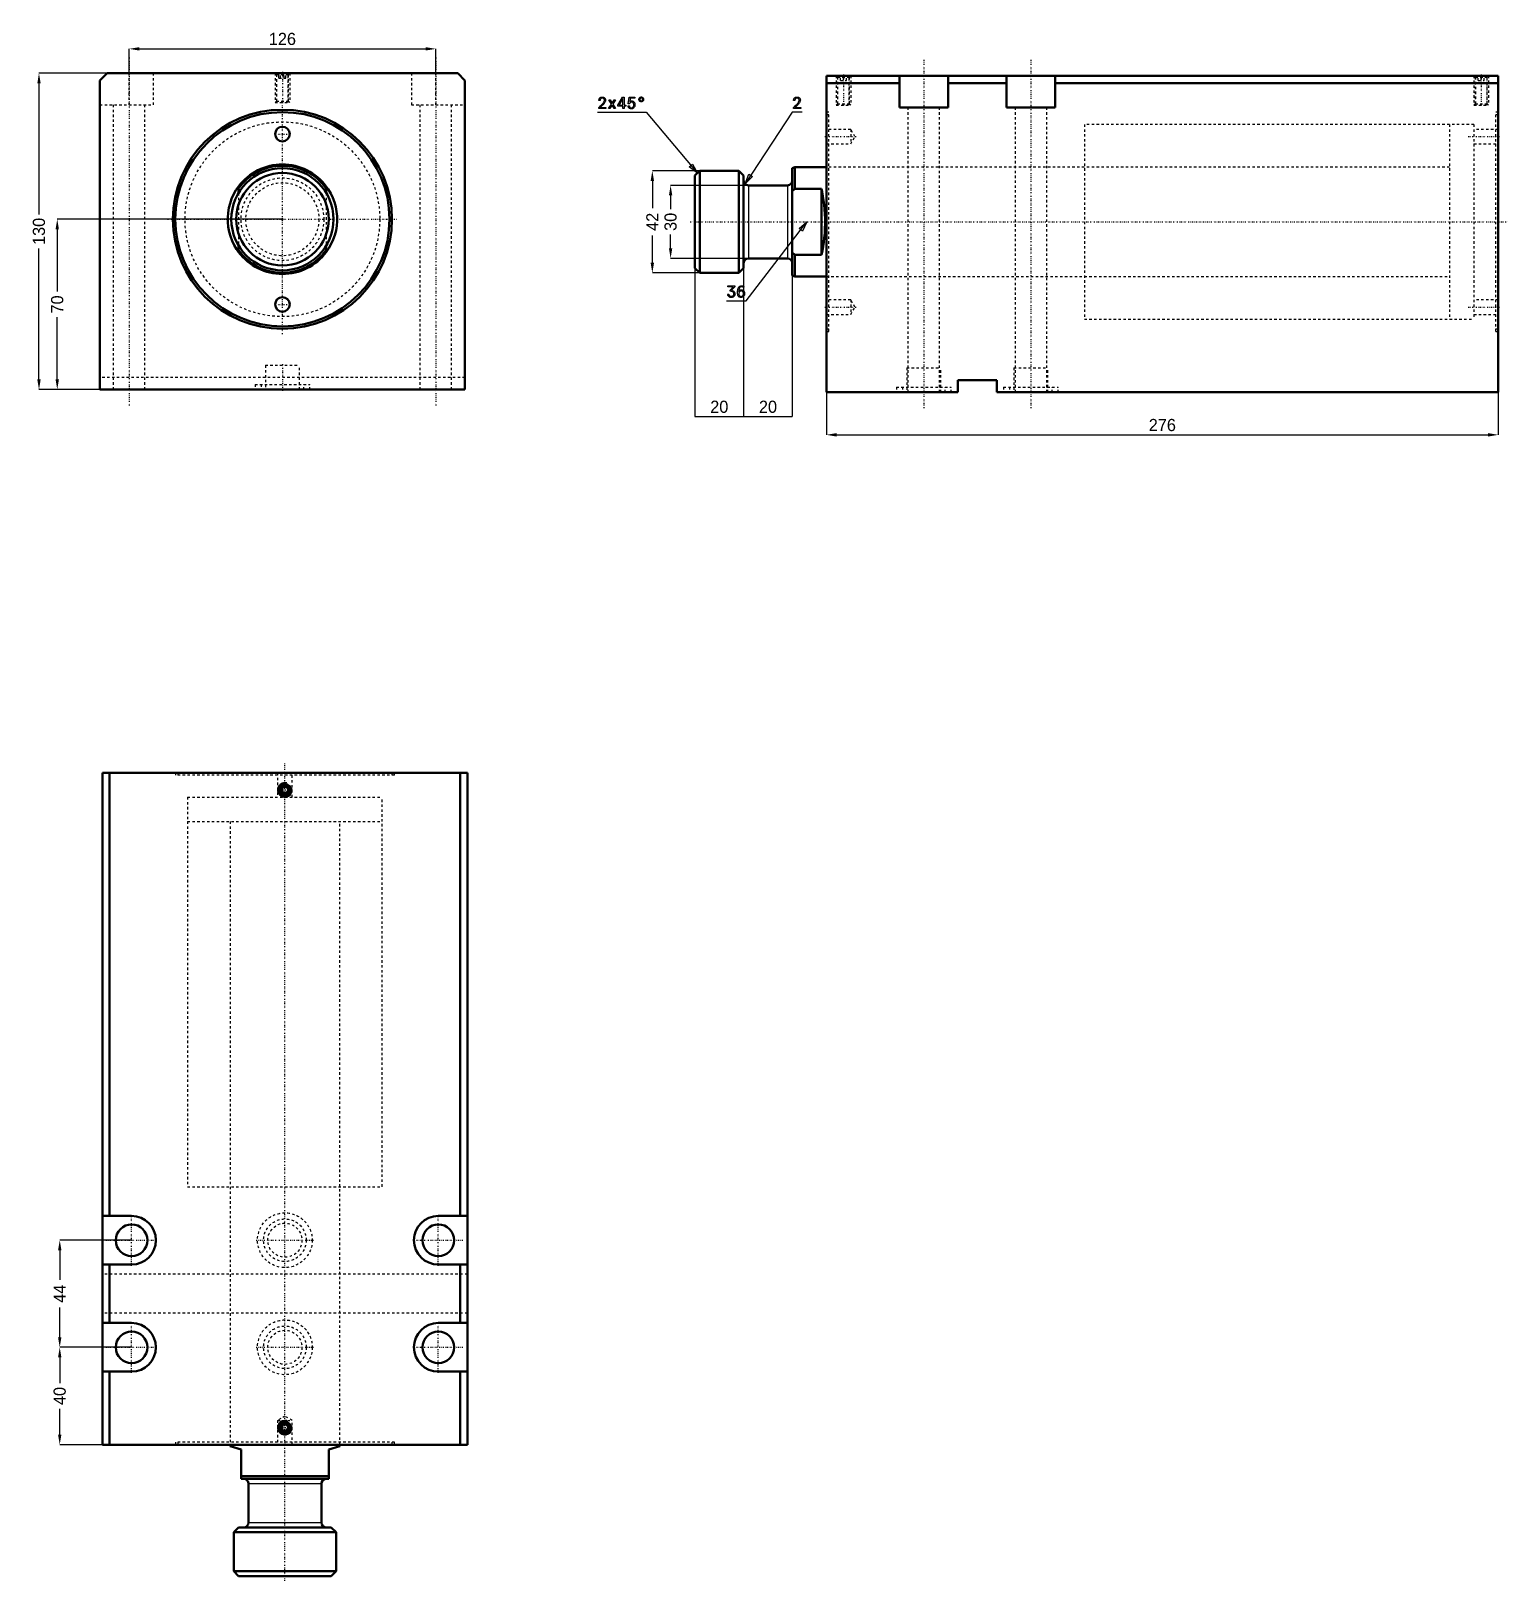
# Model space of a CAD drawing. Header units: millimetres. Extents: x -103 to 503, y -559 to 77.
import ezdxf

# ---------------------------------------------------------------- set-up
doc = ezdxf.new("R2010")
doc.units = ezdxf.units.MM
doc.linetypes.add('Center', pattern=[1.5, 0.45, -0.5, 0.05, -0.5])
doc.linetypes.add('Dashed', pattern=[2, 1, -1])
for name, color, linetype, lineweight in [('2d ConnectionPoints', 7, 'Continuous', 50), ('AM_0', 7, 'Continuous', 50), ('AM_4', 3, 'Continuous', 25), ('AM_5', 3, 'Continuous', 25), ('AM_7', 7, 'Center', 25), ('AM_9', 6, 'Dashed', 25)]:
    doc.layers.add(name, color=color, linetype=linetype, lineweight=lineweight)
doc.dimstyles.new('ISO-25', dxfattribs={"dimtxt": 2.5, "dimasz": 2.5, "dimexe": 1.25, "dimexo": 0.625, "dimtad": 1, "dimtxsty": 'Standard', "dimcen": 2.5, "dimadec": 0, "dimazin": 0, "dimtfac": 1, "dimtmove": 0, "dimatfit": 3, "dimfxl": 0, "dimarcsym": 0})

# ---------------------------------------------------------------- blocks, each defined once
blk = doc.blocks.new('1_JECX_MF_TLA_80_150_0_rod__0_in_JECX_MF_160_TLA_80_150_0__0')
at = {"layer": 'AM_0'}
for p, q in [((-18, 13.5), (-18, 10.82)), ((18, 13.5), (18, 10.82)), ((-18, -10.82), (-18, -13.5)), ((18, -10.82), (18, -13.5))]:
    blk.add_line(p, q, dxfattribs=at)
for points in [[(-18, 13.5), (-19.11, 11.88), (-20.07, 10.17), (-20.88, 8.38), (-21.53, 6.53), (-22.02, 4.63), (-22.34, 2.69), (-22.49, 0.73), (-22.47, -1.23), (-22.27, -3.18), (-21.91, -5.11), (-21.38, -7), (-20.69, -8.84), (-19.84, -10.61), (-18.84, -12.3), (-18, -13.5)], [(18, -13.5), (19.11, -11.88), (20.07, -10.17), (20.88, -8.38), (21.53, -6.53), (22.02, -4.63), (22.34, -2.69), (22.49, -0.73), (22.47, 1.23), (22.27, 3.18), (21.91, 5.11), (21.38, 7), (20.69, 8.84), (19.84, 10.61), (18.84, 12.3), (18, 13.5)]]:
    blk.add_lwpolyline(points, dxfattribs=at)
for radius in [21, 19]:
    blk.add_circle((0, 0), radius, dxfattribs=at)
for radius, start, end in [(22.5, 36.8699, 143.1301), (22, 35.0968, 144.9032), (22, 215.0968, 324.9032), (22.5, 216.8699, 323.1301)]:
    blk.add_arc((0, 0), radius, start, end, dxfattribs=at)
at = {"layer": 'AM_9'}
for p, q in [((-18, 10.82), (-18, -10.82)), ((18, 10.82), (18, -10.82))]:
    blk.add_line(p, q, dxfattribs=at)
for radius in [17, 15]:
    blk.add_circle((0, 0), radius, dxfattribs=at)
blk = doc.blocks.new('2_JECX_MF_EXLA_80_150_0_body__0_in_JECX_MF_160_TLA_80_150_0__0')
at = {"layer": 'AM_0'}
for p, q in [((-72, 60), (-75, 57)), ((72, 60), (-72, 60)), ((75, 57), (72, 60)), ((-75, 57), (-75, -70)), ((75, -70), (75, 57)), ((-75, -70), (75, -70))]:
    blk.add_line(p, q, dxfattribs=at)
for centre, radius in [((0, 0), 45), ((0, 0), 44), ((0, 35), 3), ((0, -35), 3)]:
    blk.add_circle(centre, radius, dxfattribs=at)
at = {"layer": 'AM_5', "linetype": 'Dashed'}
for p, q in [((-3, 60), (-3, 48)), ((3, 60), (3, 48))]:
    blk.add_line(p, q, dxfattribs=at)
at = {"layer": 'AM_7'}
for p, q in [((-63, 66.5), (-63, -76.5)), ((63, 66.5), (63, -76.5)), ((0, 60.6), (0, 47.4)), ((0, -47.25), (0, 47.25)), ((-3.15, 35), (3.15, 35)), ((-47.25, 0), (47.25, 0)), ((-3.15, -35), (3.15, -35)), ((0, -59.5), (0, -70.5))]:
    blk.add_line(p, q, dxfattribs=at)
at = {"layer": 'AM_9'}
for p, q in [((-63, 47), (-63, 60)), ((-53, 47), (-53, 60)), ((-3, 60), (-2.46, 59.46)), ((-2.46, 59.46), (-2.46, 48.54)), ((-2.46, 59.46), (2.46, 59.46)), ((-1.9, 60), (-2.4, 59.5)), ((-2.4, 59.5), (2.4, 59.5)), ((-2.4, 59.5), (-2.4, 48)), ((-1.44, 58), (-1.44, 60)), ((-1.44, 58), (1.44, 58)), ((-0.72, 58), (-0.72, 60)), ((0.72, 58), (0.72, 60)), ((1.44, 58), (1.44, 60)), ((2.4, 59.5), (1.9, 60)), ((2.4, 48), (2.4, 59.5)), ((2.46, 59.46), (3, 60)), ((2.46, 48.54), (2.46, 59.46)), ((53, 60), (53, 47)), ((63, 47), (63, 60)), ((-75, 47), (-53, 47)), ((-69.5, 47), (-69.5, -70)), ((-56.5, -70), (-56.5, 47)), ((-2.46, 48.54), (-3, 48)), ((-3, 48), (3, 48)), ((-2.46, 48.54), (2.46, 48.54)), ((3, 48), (2.46, 48.54)), ((53, 47), (75, 47)), ((56.5, 47), (56.5, -70)), ((69.5, -70), (69.5, 47)), ((-7, -60), (7, -60)), ((-7, -60), (-7, -70)), ((7, -70), (7, -60)), ((75, -65), (-75, -65)), ((-11.25, -67.9), (11.25, -67.9)), ((-11.25, -67.9), (-11.25, -70)), ((-8.75, -67.9), (-8.75, -70)), ((8.75, -70), (8.75, -67.9)), ((11.25, -70), (11.25, -67.9))]:
    blk.add_line(p, q, dxfattribs=at)
blk.add_circle((0, 0), 40, dxfattribs=at)
blk = doc.blocks.new('*D3')
at = {"layer": 'AM_5', "color": 0, "lineweight": -2}
for p, q in [((-63, 60), (-63, 70)), ((-58.83, 70), (58.83, 70)), ((63, 60), (63, 70))]:
    blk.add_line(p, q, dxfattribs=at)
at = {"layer": 'AM_5', "color": 0}
for points in [[(-58.83, 70.69), (-58.83, 69.31), (-63, 70)], [(58.83, 69.31), (58.83, 70.69), (63, 70)]]:
    blk.add_solid(points, dxfattribs=at)
at = {"layer": 'Defpoints', "color": 0}
for p in [(63, 70), (-63, 60), (63, 60)]:
    blk.add_point(p, dxfattribs=at)
at = {"layer": 'AM_5', "color": 0, "insert": (0, 74.05), "char_height": 5, "attachment_point": 5}
blk.add_mtext('126', dxfattribs=at)
blk = doc.blocks.new('*D4')
at = {"layer": 'AM_5', "color": 0, "lineweight": -2}
for p, q in [((-72, 60), (-100, 60)), ((-100, 55.83), (-100, 1.97)), ((-100, -65.83), (-100, -11.97)), ((-75, -70), (-100, -70))]:
    blk.add_line(p, q, dxfattribs=at)
at = {"layer": 'AM_5', "color": 0}
for points in [[(-99.31, 55.83), (-100.69, 55.83), (-100, 60)], [(-100.69, -65.83), (-99.31, -65.83), (-100, -70)]]:
    blk.add_solid(points, dxfattribs=at)
at = {"layer": 'Defpoints', "color": 0}
for p in [(-72, 60), (-100, -70), (-75, -70)]:
    blk.add_point(p, dxfattribs=at)
at = {"layer": 'AM_5', "color": 0, "insert": (-100, -5), "char_height": 5, "attachment_point": 5, "rotation": 90}
blk.add_mtext('130', dxfattribs=at)
blk = doc.blocks.new('*D5')
at = {"layer": 'AM_5', "color": 0, "lineweight": -2}
for p, q in [((0, 0), (-92.5, 0)), ((-92.5, -4.17), (-92.5, -29.72)), ((-92.5, -65.83), (-92.5, -40.28)), ((-75, -70), (-92.5, -70))]:
    blk.add_line(p, q, dxfattribs=at)
at = {"layer": 'AM_5', "color": 0}
for points in [[(-91.81, -4.17), (-93.19, -4.17), (-92.5, 0)], [(-93.19, -65.83), (-91.81, -65.83), (-92.5, -70)]]:
    blk.add_solid(points, dxfattribs=at)
at = {"layer": 'Defpoints', "color": 0}
for p in [(0, 0), (-92.5, -70), (-75, -70)]:
    blk.add_point(p, dxfattribs=at)
at = {"layer": 'AM_5', "color": 0, "insert": (-92.5, -35), "char_height": 5, "attachment_point": 5, "rotation": 90}
blk.add_mtext('70', dxfattribs=at)
blk = doc.blocks.new('1_JECX_MF_TLA_80_150_0_rod__0_in_JECX_MF_160_TLA_80_150_0__4')
at = {"layer": 'AM_0'}
for p, q in [((-22.5, 0), (-22.5, -0.54)), ((22.5, -0.54), (22.5, 0)), ((-18, -2), (-22.5, -0.54)), ((-18, -14), (-18, -2)), ((22.5, -0.54), (18, -2)), ((18, -2), (18, -14)), ((-18, -13), (18, -13)), ((-18, -14), (18, -14)), ((-15, -16), (-15, -32)), ((15, -32), (15, -16)), ((-19, -34), (-21, -36)), ((-21, -36), (21, -36)), ((-21, -36), (-21, -52)), ((-19, -34), (19, -34)), ((21, -36), (19, -34)), ((21, -52), (21, -36)), ((-21, -52), (-19, -54)), ((-21, -52), (21, -52)), ((-19, -54), (19, -54)), ((19, -54), (21, -52))]:
    blk.add_line(p, q, dxfattribs=at)
for centre, start, end in [((-17, -16), 0, 90), ((17, -16), 90, 180), ((-17, -32), 270, 360), ((17, -32), 180, 270)]:
    blk.add_arc(centre, 2, start, end, dxfattribs=at)
at = {"layer": 'AM_4'}
for p, q in [((-15, -16), (15, -16)), ((-15, -32), (15, -32))]:
    blk.add_line(p, q, dxfattribs=at)
at = {"layer": 'AM_7'}
blk.add_line((0, -56), (0, 280), dxfattribs=at)
at = {"layer": 'AM_9'}
for p, q in [((-40, 266), (40, 266)), ((-40, 266), (-40, 256)), ((40, 256), (40, 266)), ((-40, 256), (40, 256)), ((-22.5, 256), (-22.5, 0)), ((22.5, 0), (22.5, 256))]:
    blk.add_line(p, q, dxfattribs=at)
blk = doc.blocks.new('2_JECX_MF_EXLA_80_150_0_body__0_in_JECX_MF_160_TLA_80_150_0__4')
at = {"layer": 'AM_0'}
for p, q in [((75, 276), (-75, 276)), ((-75, 276), (-75, 0)), ((-72, 276), (-72, 94)), ((72, 276), (72, 94)), ((75, 276), (75, 0)), ((-0.72, 270.25), (-1.44, 269)), ((-1.44, 269), (-0.72, 267.75)), ((0.72, 270.25), (-0.72, 270.25)), ((-0.72, 267.75), (0.72, 267.75)), ((1.44, 269), (0.72, 270.25)), ((0.72, 267.75), (1.44, 269)), ((-63, 94), (-75, 94)), ((75, 94), (63, 94)), ((-75, 74), (-63, 74)), ((-72, 74), (-72, 50)), ((63, 74), (75, 74)), ((72, 74), (72, 50)), ((-63, 50), (-75, 50)), ((75, 50), (63, 50)), ((-75, 30), (-63, 30)), ((-72, 30), (-72, 0)), ((63, 30), (75, 30)), ((72, 30), (72, 0)), ((-0.72, 8.25), (-1.44, 7)), ((-1.44, 7), (-0.72, 5.75)), ((0.72, 8.25), (-0.72, 8.25)), ((1.44, 7), (0.72, 8.25)), ((0.72, 5.75), (1.44, 7)), ((75, 0), (-75, 0)), ((-0.72, 5.75), (0.72, 5.75))]:
    blk.add_line(p, q, dxfattribs=at)
for centre, radius in [((0, 269), 2.46), ((0, 269), 2.4), ((0, 269), 1.9), ((-63, 84), 6.5), ((63, 84), 6.5), ((-63, 40), 6.5), ((63, 40), 6.5), ((0, 7), 2.46), ((0, 7), 2.4), ((0, 7), 1.9)]:
    blk.add_circle(centre, radius, dxfattribs=at)
for centre, start, end in [((-63, 84), 270, 90), ((63, 84), 90, 270), ((-63, 40), 270, 90), ((63, 40), 90, 270)]:
    blk.add_arc(centre, 10, start, end, dxfattribs=at)
at = {"layer": 'AM_5'}
for centre in [(0, 269), (0, 7)]:
    blk.add_arc(centre, 3, 75, 15, dxfattribs=at)
at = {"layer": 'AM_7'}
for p, q in [((-3.15, 269), (3.15, 269)), ((-63, 73.5), (-63, 94.5)), ((63, 73.5), (63, 94.5)), ((-73.5, 84), (-52.5, 84)), ((-11.81, 84), (11.81, 84)), ((52.5, 84), (73.5, 84)), ((-63, 29.5), (-63, 50.5)), ((63, 29.5), (63, 50.5)), ((-73.5, 40), (-52.5, 40)), ((-11.81, 40), (11.81, 40)), ((52.5, 40), (73.5, 40)), ((-3.15, 7), (3.15, 7))]:
    blk.add_line(p, q, dxfattribs=at)
at = {"layer": 'AM_9'}
for p, q in [((-45, 276), (-45, 275)), ((45, 275), (-45, 275)), ((-44, 276), (-44, 275)), ((-3, 276), (-3, 266)), ((3, 266), (3, 276)), ((44, 275), (44, 276)), ((45, 275), (45, 276)), ((-40, 266), (40, 266)), ((-40, 266), (-40, 106)), ((40, 106), (40, 266)), ((-40, 106), (40, 106)), ((-22.5, 106), (-22.5, 0)), ((22.5, 0), (22.5, 106)), ((75, 70), (-75, 70)), ((75, 54), (-75, 54)), ((0, 11.73), (-3, 10)), ((-3, 10), (-3, 0)), ((-3, 10), (3, 10)), ((3, 10), (0, 11.73)), ((3, 0), (3, 10)), ((45, 1), (-45, 1)), ((-45, 1), (-45, 0)), ((-44, 1), (-44, 0)), ((44, 0), (44, 1)), ((45, 0), (45, 1))]:
    blk.add_line(p, q, dxfattribs=at)
for centre, radius in [((0, 84), 11.25), ((0, 84), 8.75), ((0, 84), 7), ((0, 40), 11.25), ((0, 40), 8.75), ((0, 40), 7)]:
    blk.add_circle(centre, radius, dxfattribs=at)
blk = doc.blocks.new('*D11')
at = {"layer": 'AM_5', "color": 0, "lineweight": -2}
for p, q in [((-61.98, -419.44), (-91.48, -419.44)), ((-91.48, -423.61), (-91.48, -435.77)), ((-91.48, -459.27), (-91.48, -447.11)), ((-61.98, -463.44), (-91.48, -463.44))]:
    blk.add_line(p, q, dxfattribs=at)
at = {"layer": 'AM_5', "color": 0}
for points in [[(-92.17, -423.61), (-90.78, -423.61), (-91.48, -419.44)], [(-92.17, -459.27), (-90.78, -459.27), (-91.48, -463.44)]]:
    blk.add_solid(points, dxfattribs=at)
at = {"layer": 'Defpoints', "color": 0}
for p in [(-91.48, -419.44), (-61.98, -419.44), (-61.98, -463.44)]:
    blk.add_point(p, dxfattribs=at)
at = {"layer": 'AM_5', "color": 0, "insert": (-91.48, -441.44), "char_height": 5, "attachment_point": 5, "rotation": 90}
blk.add_mtext('44', dxfattribs=at)
blk = doc.blocks.new('*D12')
at = {"layer": 'AM_5', "color": 0, "lineweight": -2}
for p, q in [((-61.98, -463.44), (-91.48, -463.44)), ((-91.48, -467.61), (-91.48, -478.19)), ((-91.48, -499.27), (-91.48, -488.69)), ((-73.98, -503.44), (-91.48, -503.44))]:
    blk.add_line(p, q, dxfattribs=at)
at = {"layer": 'AM_5', "color": 0}
for points in [[(-92.17, -467.61), (-90.78, -467.61), (-91.48, -463.44)], [(-92.17, -499.27), (-90.78, -499.27), (-91.48, -503.44)]]:
    blk.add_solid(points, dxfattribs=at)
at = {"layer": 'Defpoints', "color": 0}
for p in [(-61.98, -463.44), (-91.48, -503.44), (-73.98, -503.44)]:
    blk.add_point(p, dxfattribs=at)
at = {"layer": 'AM_5', "color": 0, "insert": (-91.48, -483.44), "char_height": 5, "attachment_point": 5, "rotation": 90}
blk.add_mtext('40', dxfattribs=at)
blk = doc.blocks.new('1_JECX_MF_TLA_80_150_0_rod__0_in_JECX_MF_160_TLA_80_150_0__2')
at = {"layer": 'AM_0'}
for p, q in [((-52, 21), (-54, 19)), ((-36, 21), (-52, 21)), ((-52, 21), (-52, -21)), ((-34, 19), (-36, 21)), ((-36, 21), (-36, -21)), ((-13, 22.5), (-14, 22)), ((-14, 22), (-14, -22)), ((0, 22.5), (-13, 22.5)), ((-13, 22.5), (-13, 13.5)), ((-54, 19), (-54, -19)), ((-34, 19), (-34, -19)), ((-16, 15), (-32, 15)), ((-13, 13.5), (-14, 12.65)), ((-2, 13.5), (-13, 13.5)), ((-2, 13.5), (-2, -13.5)), ((-14, -12.65), (-13, -13.5)), ((-54, -19), (-52, -21)), ((-36, -21), (-34, -19)), ((-32, -15), (-16, -15)), ((-13, -13.5), (-2, -13.5)), ((-13, -13.5), (-13, -22.5)), ((-52, -21), (-36, -21)), ((-14, -22), (-13, -22.5)), ((-13, -22.5), (0, -22.5))]:
    blk.add_line(p, q, dxfattribs=at)
blk.add_lwpolyline([(-2, -13.5), (-1.64, -11.88), (-1.33, -10.17), (-1.06, -8.38), (-0.85, -6.53), (-0.69, -4.63), (-0.59, -2.69), (-0.54, -0.73), (-0.55, 1.23), (-0.61, 3.18), (-0.73, 5.11), (-0.9, 7), (-1.13, 8.84), (-1.4, 10.61), (-1.73, 12.3), (-2, 13.5)], dxfattribs=at)
for centre, start, end in [((-32, 17), 180, 270), ((-16, 17), 270, 360), ((-32, -17), 90, 180), ((-16, -17), 0, 90)]:
    blk.add_arc(centre, 2, start, end, dxfattribs=at)
at = {"layer": 'AM_4'}
for p, q in [((-32, 15), (-32, -15)), ((-16, 15), (-16, -15))]:
    blk.add_line(p, q, dxfattribs=at)
at = {"layer": 'AM_7'}
blk.add_line((-56, 0), (280, 0), dxfattribs=at)
at = {"layer": 'AM_9'}
for p, q in [((266, 40), (256, 40)), ((256, 40), (256, -40)), ((266, 40), (266, -40)), ((256, 22.5), (0, 22.5)), ((0, -22.5), (256, -22.5)), ((256, -40), (266, -40))]:
    blk.add_line(p, q, dxfattribs=at)
blk = doc.blocks.new('2_JECX_MF_EXLA_80_150_0_body__0_in_JECX_MF_160_TLA_80_150_0__2')
at = {"layer": 'AM_0'}
for p, q in [((0, -70), (0, 60)), ((276, 60), (0, 60)), ((30, 60), (30, 47)), ((50, 47), (50, 60)), ((74, 60), (74, 47)), ((94, 47), (94, 60)), ((276, -70), (276, 60)), ((30, 57), (0, 57)), ((74, 57), (50, 57)), ((276, 57), (94, 57)), ((30, 47), (50, 47)), ((74, 47), (94, 47)), ((54, -70), (0, -70)), ((54, -65), (54, -70)), ((70, -65), (54, -65)), ((70, -70), (70, -65)), ((276, -70), (70, -70))]:
    blk.add_line(p, q, dxfattribs=at)
at = {"layer": 'AM_5', "linetype": 'Dashed'}
for p, q in [((4, 60), (4, 48)), ((10, 60), (10, 48)), ((266, 60), (266, 48)), ((272, 60), (272, 48))]:
    blk.add_line(p, q, dxfattribs=at)
at = {"layer": 'AM_7'}
for p, q in [((40, 66.5), (40, -76.5)), ((84, 66.5), (84, -76.5)), ((7, 60.6), (7, 47.4)), ((269, 60.6), (269, 47.4)), ((-0.59, 35), (12.32, 35)), ((263.68, 35), (276.59, 35)), ((-0.59, -35), (12.32, -35)), ((263.68, -35), (276.59, -35))]:
    blk.add_line(p, q, dxfattribs=at)
at = {"layer": 'AM_9'}
for p, q in [((4, 60), (4.54, 59.46)), ((4.54, 59.46), (4.54, 48.54)), ((4.54, 59.46), (9.46, 59.46)), ((5.1, 60), (4.6, 59.5)), ((4.6, 59.5), (4.6, 48)), ((4.6, 59.5), (9.4, 59.5)), ((5.75, 58), (5.75, 60)), ((5.75, 58), (8.25, 58)), ((7, 58), (7, 60)), ((8.25, 58), (8.25, 60)), ((9.4, 59.5), (8.9, 60)), ((9.4, 48), (9.4, 59.5)), ((9.46, 59.46), (10, 60)), ((9.46, 48.54), (9.46, 59.46)), ((266, 60), (266.54, 59.46)), ((266.54, 59.46), (266.54, 48.54)), ((266.54, 59.46), (271.46, 59.46)), ((267.1, 60), (266.6, 59.5)), ((266.6, 59.5), (271.4, 59.5)), ((266.6, 59.5), (266.6, 48)), ((267.75, 58), (267.75, 60)), ((267.75, 58), (270.25, 58)), ((269, 58), (269, 60)), ((270.25, 58), (270.25, 60)), ((271.4, 59.5), (270.9, 60)), ((271.4, 48), (271.4, 59.5)), ((271.46, 59.46), (272, 60)), ((271.46, 48.54), (271.46, 59.46)), ((1, 45), (0, 45)), ((1, -45), (1, 45)), ((4.54, 48.54), (4, 48)), ((4, 48), (10, 48)), ((4.54, 48.54), (9.46, 48.54)), ((10, 48), (9.46, 48.54)), ((33.5, 47), (33.5, -70)), ((46.5, -70), (46.5, 47)), ((77.5, 47), (77.5, -70)), ((90.5, -70), (90.5, 47)), ((266.54, 48.54), (266, 48)), ((266, 48), (272, 48)), ((266.54, 48.54), (271.46, 48.54)), ((272, 48), (271.46, 48.54)), ((275, -45), (275, 45)), ((276, 45), (275, 45)), ((1, 44), (0, 44)), ((266, 40), (106, 40)), ((106, 40), (106, -40)), ((266, 40), (266, -40)), ((276, 44), (275, 44)), ((10, 38), (0, 38)), ((0, 32), (10, 32)), ((11.73, 35), (10, 38)), ((10, 38), (10, 32)), ((10, 32), (11.73, 35)), ((276, 38), (266, 38)), ((266, 32), (276, 32)), ((106, 22.5), (0, 22.5)), ((0, -22.5), (106, -22.5)), ((10, -32), (0, -32)), ((0, -38), (10, -38)), ((11.73, -35), (10, -32)), ((10, -32), (10, -38)), ((10, -38), (11.73, -35)), ((276, -32), (266, -32)), ((266, -38), (276, -38)), ((0, -44), (1, -44)), ((106, -40), (266, -40)), ((275, -44), (276, -44)), ((0, -45), (1, -45)), ((275, -45), (276, -45)), ((33, -60), (47, -60)), ((33, -60), (33, -70)), ((47, -70), (47, -60)), ((77, -60), (91, -60)), ((77, -60), (77, -70)), ((91, -70), (91, -60)), ((28.75, -67.9), (51.25, -67.9)), ((28.75, -67.9), (28.75, -70)), ((31.25, -67.9), (31.25, -70)), ((48.75, -70), (48.75, -67.9)), ((51.25, -70), (51.25, -67.9)), ((72.75, -67.9), (95.25, -67.9)), ((72.75, -67.9), (72.75, -70)), ((75.25, -67.9), (75.25, -70)), ((92.75, -70), (92.75, -67.9)), ((95.25, -70), (95.25, -67.9))]:
    blk.add_line(p, q, dxfattribs=at)
blk = doc.blocks.new('*D21')
at = {"layer": 'AM_5', "color": 0, "lineweight": -2}
for p, q in [((223.47, -71.07), (223.47, -88.57)), ((499.47, -71.07), (499.47, -88.57)), ((227.63, -88.57), (495.3, -88.57))]:
    blk.add_line(p, q, dxfattribs=at)
at = {"layer": 'AM_5', "color": 0}
for points in [[(227.63, -87.88), (227.63, -89.26), (223.47, -88.57)], [(495.3, -87.88), (495.3, -89.26), (499.47, -88.57)]]:
    blk.add_solid(points, dxfattribs=at)
at = {"layer": 'Defpoints', "color": 0}
for p in [(223.47, -71.07), (499.47, -71.07), (499.47, -88.57)]:
    blk.add_point(p, dxfattribs=at)
at = {"layer": 'AM_5', "color": 0, "insert": (361.47, -84.57), "char_height": 5, "attachment_point": 5}
blk.add_mtext('276', dxfattribs=at)
blk = doc.blocks.new('*D22')
at = {"layer": 'AM_5', "color": 0, "lineweight": -2}
for p, q in [((209.47, -18.07), (209.47, -81.07)), ((189.47, -20.07), (189.47, -81.07)), ((189.47, -81.07), (209.47, -81.07))]:
    blk.add_line(p, q, dxfattribs=at)
at = {"layer": 'Defpoints', "color": 0}
for p in [(209.47, -18.07), (189.47, -20.07), (209.47, -81.07)]:
    blk.add_point(p, dxfattribs=at)
at = {"layer": 'AM_5', "color": 0, "insert": (199.47, -77.07), "char_height": 5, "attachment_point": 5}
blk.add_mtext('20', dxfattribs=at)
blk = doc.blocks.new('*D23')
at = {"layer": 'AM_5', "color": 0, "lineweight": -2}
for p, q in [((169.47, -20.07), (169.47, -81.07)), ((189.47, -20.07), (189.47, -81.07)), ((169.47, -81.07), (189.47, -81.07))]:
    blk.add_line(p, q, dxfattribs=at)
at = {"layer": 'Defpoints', "color": 0}
for p in [(169.47, -20.07), (189.47, -20.07), (189.47, -81.07)]:
    blk.add_point(p, dxfattribs=at)
at = {"layer": 'AM_5', "color": 0, "insert": (179.47, -77.07), "char_height": 5, "attachment_point": 5}
blk.add_mtext('20', dxfattribs=at)
blk = doc.blocks.new('*D24')
at = {"layer": 'AM_5', "color": 0, "lineweight": -2}
for p, q in [((171.47, 19.93), (151.97, 19.93)), ((151.97, 15.76), (151.97, 4.6)), ((151.97, -17.9), (151.97, -6.74)), ((171.47, -22.07), (151.97, -22.07))]:
    blk.add_line(p, q, dxfattribs=at)
at = {"layer": 'AM_5', "color": 0}
for points in [[(151.27, 15.76), (152.66, 15.76), (151.97, 19.93)], [(151.27, -17.9), (152.66, -17.9), (151.97, -22.07)]]:
    blk.add_solid(points, dxfattribs=at)
at = {"layer": 'Defpoints', "color": 0}
for p in [(151.97, 19.93), (171.47, 19.93), (171.47, -22.07)]:
    blk.add_point(p, dxfattribs=at)
at = {"layer": 'AM_5', "color": 0, "insert": (151.97, -1.07), "char_height": 5, "attachment_point": 5, "rotation": 90}
blk.add_mtext('42', dxfattribs=at)
blk = doc.blocks.new('*D25')
at = {"layer": 'AM_5', "color": 0, "lineweight": -2}
for p, q in [((191.47, 13.93), (159.47, 13.93)), ((159.47, 9.76), (159.47, 4.18)), ((159.47, -11.9), (159.47, -6.32)), ((191.47, -16.07), (159.47, -16.07))]:
    blk.add_line(p, q, dxfattribs=at)
at = {"layer": 'AM_5', "color": 0}
for points in [[(158.77, 9.76), (160.16, 9.76), (159.47, 13.93)], [(158.77, -11.9), (160.16, -11.9), (159.47, -16.07)]]:
    blk.add_solid(points, dxfattribs=at)
at = {"layer": 'Defpoints', "color": 0}
for p in [(159.47, 13.93), (191.47, 13.93), (191.47, -16.07)]:
    blk.add_point(p, dxfattribs=at)
at = {"layer": 'AM_5', "color": 0, "insert": (159.47, -1.07), "char_height": 5, "attachment_point": 5, "rotation": 90}
blk.add_mtext('30', dxfattribs=at)

msp = doc.modelspace()

# ---------------------------------------------------------------- linework, layer by layer
at = {"layer": '2d ConnectionPoints'}
for p in [(0, 0), (223.468, -1.07), (1.022, -503.44)]:
    msp.add_point(p, dxfattribs=at)
at = {"layer": 'AM_5'}
for p, q in [((129.468, 43.93), (149.468, 43.93)), ((149.468, 43.93), (170.468, 18.93)), ((209.468, 43.93), (190.054, 14.515)), ((213.468, 43.93), (209.468, 43.93)), ((190.468, -33.57), (215.468, -1.07)), ((182.468, -33.57), (190.468, -33.57))]:
    msp.add_line(p, q, dxfattribs=at)
for points in [[(130.115, 46.041), (130.115, 46.041), (130.329, 46.236), (130.634, 46.522), (130.634, 46.522), (130.92, 46.799), (131.1, 46.978), (131.1, 46.978), (131.272, 47.159), (131.519, 47.443), (131.519, 47.443), (131.752, 47.743), (131.899, 47.952), (131.899, 47.952), (132.029, 48.159), (132.17, 48.455), (132.17, 48.455), (132.245, 48.733), (132.26, 48.907), (132.26, 48.907), (132.255, 49.005), (132.232, 49.144), (132.232, 49.144), (132.189, 49.272), (132.149, 49.352), (132.149, 49.352), (132.102, 49.427), (132.018, 49.525), (132.018, 49.525), (131.92, 49.608), (131.846, 49.655), (131.846, 49.655), (131.766, 49.693), (131.64, 49.735), (131.64, 49.735), (131.506, 49.758), (131.412, 49.762), (131.412, 49.762), (131.307, 49.757), (131.16, 49.734), (131.16, 49.734), (131.023, 49.691), (130.937, 49.651), (130.937, 49.651), (130.858, 49.603), (130.752, 49.516), (130.752, 49.516), (130.663, 49.411), (130.612, 49.331), (130.612, 49.331), (130.57, 49.244), (130.524, 49.103), (130.524, 49.103), (130.5, 48.947), (130.495, 48.836), (130.008, 48.836), (130.008, 48.836), (130.015, 49.002), (130.055, 49.235), (130.055, 49.235), (130.128, 49.445), (130.196, 49.573), (130.196, 49.573), (130.277, 49.691), (130.418, 49.845), (130.418, 49.845), (130.582, 49.972), (130.705, 50.041), (130.705, 50.041), (130.836, 50.099), (131.042, 50.161), (131.042, 50.161), (131.26, 50.194), (131.412, 50.201), (131.412, 50.201), (131.554, 50.195), (131.76, 50.163), (131.76, 50.163), (131.958, 50.105), (132.084, 50.051), (132.084, 50.051), (132.204, 49.986), (132.365, 49.867), (132.365, 49.867), (132.504, 49.723), (132.583, 49.612), (132.583, 49.612), (132.651, 49.493), (132.723, 49.297), (132.723, 49.297), (132.763, 49.083), (132.77, 48.93), (132.77, 48.93), (132.759, 48.757), (132.701, 48.49), (132.701, 48.49), (132.593, 48.216), (132.494, 48.03), (132.494, 48.03), (132.38, 47.844), (132.195, 47.575), (132.195, 47.575), (131.993, 47.318), (131.849, 47.154), (131.849, 47.154), (131.694, 46.987), (131.434, 46.715), (131.434, 46.715), (131.141, 46.42), (130.927, 46.21), (130.583, 45.872), (132.91, 45.868), (132.91, 45.43), (129.943, 45.43), (129.943, 45.885), (130.115, 46.041)], [(135.139, 47.214), (134.04, 49.005), (134.609, 49.005), (135.428, 47.649), (136.289, 49.005), (136.806, 49.005), (135.72, 47.256), (136.858, 45.43), (136.283, 45.43), (135.418, 46.834), (134.505, 45.43), (133.978, 45.43), (135.139, 47.214)], [(139.893, 46.47), (137.787, 46.47), (137.787, 46.892), (139.704, 50.142), (140.348, 50.142), (140.348, 46.908), (141.05, 46.908), (141.05, 46.47), (140.348, 46.47), (140.348, 45.43), (139.893, 45.43), (139.893, 46.47)], [(139.899, 46.908), (139.899, 49.596), (138.346, 46.908), (139.899, 46.908)], [(143.35, 45.371), (143.35, 45.371), (143.203, 45.376), (142.994, 45.402), (142.994, 45.402), (142.798, 45.451), (142.674, 45.496), (142.674, 45.496), (142.558, 45.552), (142.402, 45.656), (142.402, 45.656), (142.268, 45.785), (142.191, 45.885), (142.191, 45.885), (142.126, 45.995), (142.056, 46.182), (142.056, 46.182), (142.018, 46.393), (142.011, 46.548), (142.518, 46.548), (142.518, 46.548), (142.527, 46.402), (142.577, 46.211), (142.577, 46.211), (142.669, 46.055), (142.754, 45.969), (142.754, 45.969), (142.854, 45.899), (143.025, 45.823), (143.025, 45.823), (143.223, 45.782), (143.369, 45.774), (143.369, 45.774), (143.495, 45.781), (143.667, 45.817), (143.667, 45.817), (143.819, 45.884), (143.909, 45.946), (143.909, 45.946), (143.99, 46.02), (144.095, 46.145), (144.095, 46.145), (144.179, 46.291), (144.224, 46.398), (144.224, 46.398), (144.26, 46.512), (144.3, 46.691), (144.3, 46.691), (144.321, 46.879), (144.325, 47.009), (144.325, 47.009), (144.321, 47.129), (144.301, 47.302), (144.301, 47.302), (144.263, 47.469), (144.227, 47.576), (144.227, 47.576), (144.184, 47.678), (144.105, 47.816), (144.105, 47.816), (144.007, 47.935), (143.932, 48.004), (143.932, 48.004), (143.849, 48.062), (143.71, 48.126), (143.71, 48.126), (143.554, 48.16), (143.441, 48.166), (143.441, 48.166), (143.32, 48.158), (143.15, 48.117), (143.15, 48.117), (142.993, 48.039), (142.895, 47.968), (142.895, 47.968), (142.806, 47.883), (142.697, 47.733), (142.697, 47.733), (142.615, 47.557), (142.576, 47.425), (142.082, 47.425), (142.42, 50.155), (144.715, 50.155), (144.715, 49.733), (142.882, 49.733), (142.674, 48.169), (142.674, 48.169), (142.743, 48.253), (142.85, 48.363), (142.85, 48.363), (142.963, 48.453), (143.041, 48.503), (143.041, 48.503), (143.123, 48.543), (143.256, 48.587), (143.256, 48.587), (143.402, 48.61), (143.506, 48.615), (143.506, 48.615), (143.665, 48.606), (143.888, 48.561), (143.888, 48.561), (144.09, 48.477), (144.214, 48.4), (144.214, 48.4), (144.328, 48.308), (144.478, 48.147), (144.478, 48.147), (144.601, 47.958), (144.669, 47.817), (144.669, 47.817), (144.726, 47.666), (144.786, 47.427), (144.786, 47.427), (144.819, 47.174), (144.825, 46.996), (144.825, 46.996), (144.818, 46.809), (144.779, 46.546), (144.779, 46.546), (144.707, 46.301), (144.64, 46.15), (144.64, 46.15), (144.56, 46.009), (144.418, 45.822), (144.418, 45.822), (144.248, 45.664), (144.12, 45.576), (144.12, 45.576), (143.982, 45.502), (143.76, 45.422), (143.76, 45.422), (143.52, 45.379), (143.35, 45.371)], [(147.425, 48.225), (147.425, 48.225), (147.322, 48.23), (147.174, 48.258), (147.174, 48.258), (147.034, 48.311), (146.944, 48.36), (146.944, 48.36), (146.859, 48.417), (146.745, 48.518), (146.745, 48.518), (146.648, 48.637), (146.593, 48.725), (146.593, 48.725), (146.546, 48.819), (146.495, 48.966), (146.495, 48.966), (146.468, 49.119), (146.463, 49.226), (146.463, 49.226), (146.468, 49.332), (146.495, 49.486), (146.495, 49.486), (146.546, 49.632), (146.593, 49.726), (146.593, 49.726), (146.648, 49.815), (146.745, 49.933), (146.745, 49.933), (146.859, 50.034), (146.944, 50.092), (146.944, 50.092), (147.034, 50.14), (147.174, 50.193), (147.174, 50.193), (147.322, 50.221), (147.425, 50.227), (147.425, 50.227), (147.527, 50.221), (147.675, 50.193), (147.675, 50.193), (147.815, 50.14), (147.904, 50.092), (147.904, 50.092), (147.988, 50.034), (148.101, 49.933), (148.101, 49.933), (148.197, 49.816), (148.252, 49.728), (148.252, 49.728), (148.298, 49.634), (148.348, 49.488), (148.348, 49.488), (148.375, 49.333), (148.38, 49.226), (148.38, 49.226), (148.375, 49.118), (148.348, 48.964), (148.348, 48.964), (148.298, 48.817), (148.252, 48.724), (148.252, 48.724), (148.197, 48.636), (148.101, 48.518), (148.101, 48.518), (147.988, 48.417), (147.904, 48.36), (147.904, 48.36), (147.815, 48.311), (147.675, 48.258), (147.675, 48.258), (147.527, 48.23), (147.425, 48.225)], [(147.425, 48.621), (147.425, 48.621), (147.486, 48.624), (147.575, 48.641), (147.575, 48.641), (147.66, 48.673), (147.714, 48.702), (147.714, 48.702), (147.765, 48.737), (147.833, 48.798), (147.833, 48.798), (147.892, 48.87), (147.925, 48.923), (147.925, 48.923), (147.953, 48.98), (147.984, 49.069), (147.984, 49.069), (148, 49.162), (148.003, 49.226), (148.003, 49.226), (148, 49.29), (147.984, 49.382), (147.984, 49.382), (147.953, 49.471), (147.925, 49.528), (147.925, 49.528), (147.892, 49.581), (147.833, 49.653), (147.833, 49.653), (147.765, 49.714), (147.714, 49.749), (147.714, 49.749), (147.66, 49.778), (147.575, 49.81), (147.575, 49.81), (147.486, 49.827), (147.425, 49.83), (147.425, 49.83), (147.363, 49.827), (147.274, 49.81), (147.274, 49.81), (147.189, 49.778), (147.134, 49.749), (147.134, 49.749), (147.082, 49.714), (147.013, 49.653), (147.013, 49.653), (146.953, 49.581), (146.919, 49.528), (146.919, 49.528), (146.891, 49.471), (146.86, 49.382), (146.86, 49.382), (146.843, 49.29), (146.84, 49.226), (146.84, 49.226), (146.843, 49.162), (146.86, 49.069), (146.86, 49.069), (146.891, 48.98), (146.919, 48.923), (146.919, 48.923), (146.953, 48.87), (147.013, 48.798), (147.013, 48.798), (147.082, 48.737), (147.134, 48.702), (147.134, 48.702), (147.189, 48.673), (147.274, 48.641), (147.274, 48.641), (147.363, 48.624), (147.425, 48.621)], [(210.115, 46.041), (210.115, 46.041), (210.329, 46.236), (210.634, 46.522), (210.634, 46.522), (210.92, 46.799), (211.1, 46.978), (211.1, 46.978), (211.272, 47.159), (211.519, 47.443), (211.519, 47.443), (211.752, 47.743), (211.899, 47.952), (211.899, 47.952), (212.029, 48.159), (212.17, 48.455), (212.17, 48.455), (212.245, 48.733), (212.26, 48.907), (212.26, 48.907), (212.255, 49.005), (212.232, 49.144), (212.232, 49.144), (212.189, 49.272), (212.149, 49.352), (212.149, 49.352), (212.102, 49.427), (212.018, 49.525), (212.018, 49.525), (211.92, 49.608), (211.846, 49.655), (211.846, 49.655), (211.766, 49.693), (211.64, 49.735), (211.64, 49.735), (211.506, 49.758), (211.412, 49.762), (211.412, 49.762), (211.307, 49.757), (211.16, 49.734), (211.16, 49.734), (211.023, 49.691), (210.937, 49.651), (210.937, 49.651), (210.858, 49.603), (210.752, 49.516), (210.752, 49.516), (210.663, 49.411), (210.612, 49.331), (210.612, 49.331), (210.57, 49.244), (210.524, 49.103), (210.524, 49.103), (210.5, 48.947), (210.495, 48.836), (210.008, 48.836), (210.008, 48.836), (210.015, 49.002), (210.055, 49.235), (210.055, 49.235), (210.128, 49.445), (210.196, 49.573), (210.196, 49.573), (210.277, 49.691), (210.418, 49.845), (210.418, 49.845), (210.582, 49.972), (210.705, 50.041), (210.705, 50.041), (210.836, 50.099), (211.042, 50.161), (211.042, 50.161), (211.26, 50.194), (211.412, 50.201), (211.412, 50.201), (211.554, 50.195), (211.76, 50.163), (211.76, 50.163), (211.958, 50.105), (212.084, 50.051), (212.084, 50.051), (212.204, 49.986), (212.365, 49.867), (212.365, 49.867), (212.504, 49.723), (212.583, 49.612), (212.583, 49.612), (212.651, 49.493), (212.723, 49.297), (212.723, 49.297), (212.763, 49.083), (212.77, 48.93), (212.77, 48.93), (212.759, 48.757), (212.701, 48.49), (212.701, 48.49), (212.593, 48.216), (212.494, 48.03), (212.494, 48.03), (212.38, 47.844), (212.195, 47.575), (212.195, 47.575), (211.993, 47.318), (211.849, 47.154), (211.849, 47.154), (211.694, 46.987), (211.434, 46.715), (211.434, 46.715), (211.141, 46.42), (210.927, 46.21), (210.583, 45.872), (212.91, 45.868), (212.91, 45.43), (209.943, 45.43), (209.943, 45.885), (210.115, 46.041)], [(170.468, 18.93), (167.15, 21.584), (168.426, 22.656), (170.468, 18.93)], [(190.054, 14.515), (191.654, 18.452), (193.045, 17.534), (190.054, 14.515)], [(215.468, -1.07), (213.588, -4.881), (212.267, -3.865), (215.468, -1.07)], [(183.401, -30.764), (183.401, -30.764), (183.406, -30.874), (183.435, -31.029), (183.435, -31.029), (183.489, -31.17), (183.539, -31.258), (183.539, -31.258), (183.598, -31.338), (183.7, -31.445), (183.7, -31.445), (183.819, -31.533), (183.908, -31.583), (183.908, -31.583), (184.002, -31.624), (184.147, -31.668), (184.147, -31.668), (184.298, -31.692), (184.402, -31.697), (184.402, -31.697), (184.512, -31.692), (184.672, -31.668), (184.672, -31.668), (184.826, -31.623), (184.925, -31.581), (184.925, -31.581), (185.019, -31.531), (185.145, -31.441), (185.145, -31.441), (185.253, -31.334), (185.315, -31.253), (185.315, -31.253), (185.368, -31.165), (185.425, -31.024), (185.425, -31.024), (185.456, -30.872), (185.461, -30.764), (185.461, -30.764), (185.453, -30.61), (185.41, -30.398), (185.41, -30.398), (185.33, -30.207), (185.257, -30.093), (185.257, -30.093), (185.169, -29.988), (185.014, -29.852), (185.014, -29.852), (184.832, -29.741), (184.696, -29.68), (184.696, -29.68), (184.55, -29.63), (184.316, -29.576), (184.316, -29.576), (184.065, -29.547), (183.888, -29.542), (183.888, -29.087), (185.208, -27.793), (183.004, -27.793), (183.004, -27.358), (185.825, -27.358), (185.825, -27.813), (184.477, -29.145), (184.477, -29.145), (184.771, -29.213), (185.146, -29.36), (185.146, -29.36), (185.441, -29.561), (185.593, -29.725), (185.593, -29.725), (185.714, -29.908), (185.845, -30.205), (185.845, -30.205), (185.916, -30.531), (185.929, -30.764), (185.929, -30.764), (185.92, -30.932), (185.873, -31.166), (185.873, -31.166), (185.784, -31.38), (185.702, -31.51), (185.702, -31.51), (185.606, -31.629), (185.442, -31.785), (185.442, -31.785), (185.254, -31.913), (185.115, -31.983), (185.115, -31.983), (184.97, -32.04), (184.748, -32.102), (184.748, -32.102), (184.519, -32.135), (184.363, -32.142), (184.363, -32.142), (184.212, -32.136), (183.992, -32.102), (183.992, -32.102), (183.782, -32.041), (183.646, -31.984), (183.646, -31.984), (183.518, -31.915), (183.346, -31.788), (183.346, -31.788), (183.196, -31.633), (183.11, -31.515), (183.11, -31.515), (183.037, -31.385), (182.958, -31.171), (182.958, -31.171), (182.915, -30.934), (182.907, -30.764), (183.401, -30.764)], [(188.434, -32.109), (188.434, -32.109), (188.214, -32.099), (187.921, -32.046), (187.921, -32.046), (187.673, -31.946), (187.533, -31.854), (187.533, -31.854), (187.41, -31.745), (187.256, -31.553), (187.256, -31.553), (187.138, -31.327), (187.079, -31.159), (187.079, -31.159), (187.034, -30.975), (186.984, -30.672), (186.984, -30.672), (186.957, -30.337), (186.952, -30.094), (186.952, -30.094), (186.968, -29.597), (187.05, -28.934), (187.05, -28.934), (187.203, -28.372), (187.344, -28.053), (187.344, -28.053), (187.519, -27.787), (187.848, -27.498), (187.848, -27.498), (188.259, -27.342), (188.577, -27.312), (188.577, -27.312), (188.731, -27.317), (188.941, -27.341), (188.941, -27.341), (189.127, -27.385), (189.237, -27.426), (189.237, -27.426), (189.34, -27.475), (189.483, -27.559), (189.483, -27.559), (189.615, -27.656), (189.695, -27.728), (189.338, -28.021), (189.338, -28.021), (189.292, -27.967), (189.209, -27.895), (189.209, -27.895), (189.111, -27.834), (189.037, -27.798), (189.037, -27.798), (188.957, -27.768), (188.826, -27.736), (188.826, -27.736), (188.681, -27.719), (188.577, -27.715), (188.577, -27.715), (188.413, -27.728), (188.195, -27.795), (188.195, -27.795), (188.011, -27.919), (187.906, -28.034), (187.906, -28.034), (187.815, -28.165), (187.702, -28.379), (187.702, -28.379), (187.616, -28.611), (187.573, -28.776), (187.573, -28.776), (187.539, -28.95), (187.496, -29.222), (187.496, -29.222), (187.463, -29.51), (187.446, -29.711), (187.446, -29.711), (187.519, -29.571), (187.642, -29.388), (187.642, -29.388), (187.781, -29.237), (187.884, -29.153), (187.884, -29.153), (187.993, -29.085), (188.17, -29.011), (188.17, -29.011), (188.362, -28.971), (188.499, -28.963), (188.499, -28.963), (188.661, -28.972), (188.888, -29.02), (188.888, -29.02), (189.097, -29.108), (189.227, -29.189), (189.227, -29.189), (189.348, -29.285), (189.507, -29.452), (189.507, -29.452), (189.639, -29.645), (189.713, -29.789), (189.713, -29.789), (189.775, -29.94), (189.841, -30.176), (189.841, -30.176), (189.877, -30.42), (189.884, -30.588), (189.884, -30.588), (189.876, -30.764), (189.837, -31.011), (189.837, -31.011), (189.764, -31.24), (189.697, -31.383), (189.697, -31.383), (189.617, -31.515), (189.474, -31.69), (189.474, -31.69), (189.305, -31.837), (189.179, -31.919), (189.179, -31.919), (189.043, -31.988), (188.827, -32.062), (188.827, -32.062), (188.596, -32.102), (188.434, -32.109)], [(188.441, -31.7), (188.441, -31.7), (188.558, -31.694), (188.72, -31.664), (188.72, -31.664), (188.865, -31.608), (188.953, -31.557), (188.953, -31.557), (189.033, -31.495), (189.137, -31.386), (189.137, -31.386), (189.223, -31.256), (189.27, -31.159), (189.27, -31.159), (189.308, -31.053), (189.35, -30.884), (189.35, -30.884), (189.373, -30.7), (189.377, -30.569), (189.377, -30.569), (189.373, -30.447), (189.352, -30.272), (189.352, -30.272), (189.312, -30.109), (189.276, -30.007), (189.276, -30.007), (189.232, -29.911), (189.15, -29.782), (189.15, -29.782), (189.05, -29.673), (188.974, -29.61), (188.974, -29.61), (188.89, -29.557), (188.75, -29.5), (188.75, -29.5), (188.593, -29.47), (188.48, -29.464), (188.48, -29.464), (188.362, -29.47), (188.198, -29.503), (188.198, -29.503), (188.047, -29.564), (187.955, -29.62), (187.955, -29.62), (187.87, -29.687), (187.758, -29.804), (187.758, -29.804), (187.664, -29.941), (187.612, -30.044), (187.612, -30.044), (187.569, -30.154), (187.522, -30.329), (187.522, -30.329), (187.497, -30.516), (187.492, -30.647), (187.492, -30.647), (187.496, -30.766), (187.52, -30.936), (187.52, -30.936), (187.563, -31.093), (187.602, -31.191), (187.602, -31.191), (187.651, -31.283), (187.739, -31.404), (187.739, -31.404), (187.845, -31.507), (187.926, -31.565), (187.926, -31.565), (188.015, -31.614), (188.161, -31.666), (188.161, -31.666), (188.324, -31.694), (188.441, -31.7)]]:
    msp.add_lwpolyline(points, dxfattribs=at)

# ---------------------------------------------------------------- block references
for name, p in [('2_JECX_MF_EXLA_80_150_0_body__0_in_JECX_MF_160_TLA_80_150_0__0', (0, 0)), ('2_JECX_MF_EXLA_80_150_0_body__0_in_JECX_MF_160_TLA_80_150_0__2', (223.468, -1.07)), ('1_JECX_MF_TLA_80_150_0_rod__0_in_JECX_MF_160_TLA_80_150_0__2', (223.468, -1.07)), ('1_JECX_MF_TLA_80_150_0_rod__0_in_JECX_MF_160_TLA_80_150_0__0', (0, 0)), ('2_JECX_MF_EXLA_80_150_0_body__0_in_JECX_MF_160_TLA_80_150_0__4', (1.022, -503.44)), ('1_JECX_MF_TLA_80_150_0_rod__0_in_JECX_MF_160_TLA_80_150_0__4', (1.022, -503.44))]:
    msp.add_blockref(name, p)

# ---------------------------------------------------------------- dimensions: what is measured, and where the dimension line sits
for base, p1, p2, text, override, picture, middle in [((63, 70), (-63, 60), (63, 60), '126', {"dimtxt": 5, "dimasz": 4.166667, "dimexe": 0, "dimexo": 0, "dimgap": 1.5}, '*D3', (0, 70)), ((209.468, -81.07), (189.468, -20.07), (209.468, -18.07), '20', {"dimtxt": 5, "dimasz": 0, "dimexe": 0, "dimexo": 0, "dimgap": 1.5}, '*D22', (199.468, -81.07)), ((189.468, -81.07), (169.468, -20.07), (189.468, -20.07), '20', {"dimtxt": 5, "dimasz": 0, "dimexe": 0, "dimexo": 0, "dimgap": 1.5}, '*D23', (179.468, -81.07)), ((499.468, -88.57), (223.468, -71.07), (499.468, -71.07), '276', {"dimtxt": 5, "dimasz": 4.166667, "dimexe": 0, "dimexo": 0, "dimgap": 1.5}, '*D21', (361.468, -88.57))]:
    dim = msp.add_linear_dim(base=base, p1=p1, p2=p2, text=text, dimstyle='ISO-25', override=override, dxfattribs=at)
    dim.commit()
    dim.dimension.update_dxf_attribs({"geometry": picture, "text_midpoint": middle, "dimtype": 160})
for base, p1, p2, text, picture, middle in [((-100, -70), (-72, 60), (-75, -70), '130', '*D4', (-100, -5)), ((151.968, 19.93), (171.468, -22.07), (171.468, 19.93), '42', '*D24', (151.968, -1.07)), ((159.468, 13.93), (191.468, -16.07), (191.468, 13.93), '30', '*D25', (159.468, -1.07)), ((-92.5, -70), (0, 0), (-75, -70), '70', '*D5', (-92.5, -35)), ((-91.478, -419.44), (-61.978, -463.44), (-61.978, -419.44), '44', '*D11', (-91.478, -441.44)), ((-91.478, -503.44), (-61.978, -463.44), (-73.978, -503.44), '40', '*D12', (-91.478, -483.44))]:
    dim = msp.add_linear_dim(base=base, p1=p1, p2=p2, angle=90, text=text, dimstyle='ISO-25', override={"dimtxt": 5, "dimasz": 4.166667, "dimexe": 0, "dimexo": 0, "dimgap": 1.5}, dxfattribs=at)
    dim.commit()
    dim.dimension.update_dxf_attribs({"geometry": picture, "text_midpoint": middle, "dimtype": 160, "text_rotation": 90})

doc.saveas('drawing.dxf')
